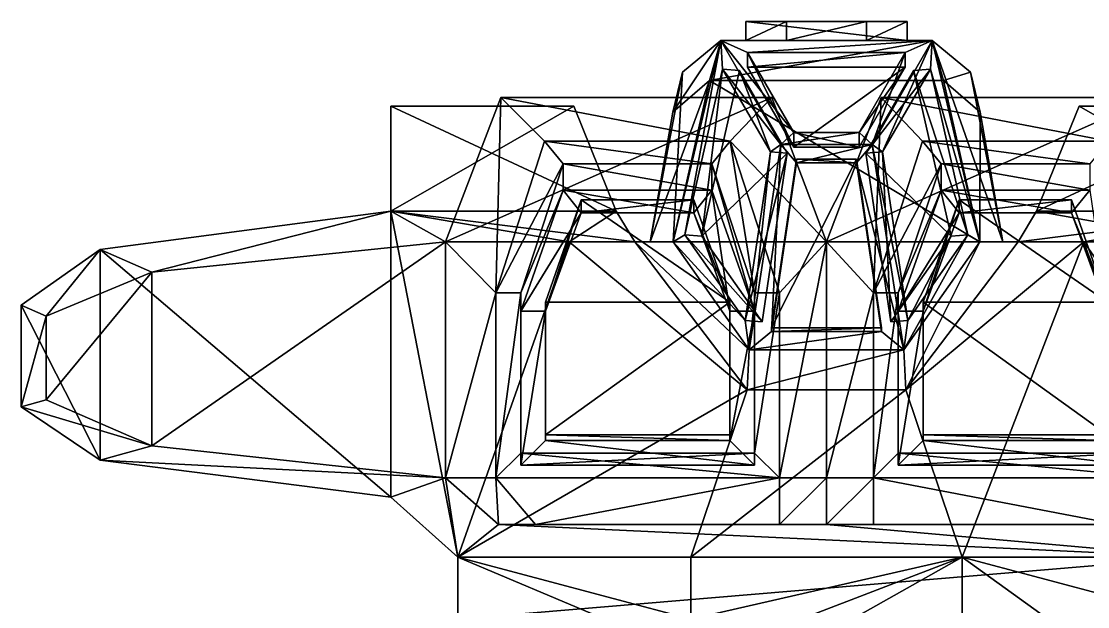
# Model space of a CAD drawing. Extents: x -13 to 15.3, y 0 to 42.3.
# Drawn here: x -12.98 to 4.21, y 32.85 to 42.28 of the extents above; entities that cross this region are included whole.
import ezdxf

# ---------------------------------------------------------------- set-up
doc = ezdxf.new("R2010")
doc.units = 0

msp = doc.modelspace()

# ---------------------------------------------------------------- linework, layer by layer
at = {"layer": 'Default_Layer'}
for points in [[(0.643131, 42.280502, 1.439511), (1.302541, 42.280502, 0.357952), (-1.301706, 42.280502, 0.357952)], [(-1.301706, 42.280502, 0.357952), (-0.642297, 42.280502, 1.439511), (0.643131, 42.280502, 1.439511)], [(1.302541, 42.280502, -2.174869), (-1.301706, 42.280502, -2.174869), (-1.301706, 42.280502, 0.357952)], [(-1.301706, 42.280502, 0.357952), (1.302541, 42.280502, 0.357952), (1.302541, 42.280502, -2.174869)], [(1.302541, 41.96949, -2.174869), (-1.301706, 41.96949, -2.174868), (-1.301706, 42.280502, -2.174869)], [(-1.301706, 42.280502, -2.174869), (1.302541, 42.280502, -2.174869), (1.302541, 41.96949, -2.174869)], [(-1.301706, 41.96949, -2.174868), (-1.301706, 41.969494, 0.357952), (-1.301706, 42.280502, 0.357952)], [(-1.301706, 42.280502, 0.357952), (-1.301706, 42.280502, -2.174869), (-1.301706, 41.96949, -2.174868)], [(-1.301706, 41.969494, 0.357952), (-0.642297, 41.96949, 1.439511), (-0.642297, 42.280502, 1.439511)], [(-0.642297, 42.280502, 1.439511), (-1.301706, 42.280502, 0.357952), (-1.301706, 41.969494, 0.357952)], [(-0.642297, 41.96949, 1.439511), (0.643131, 41.96949, 1.439511), (0.643131, 42.280502, 1.439511)], [(0.643131, 42.280502, 1.439511), (-0.642297, 42.280502, 1.439511), (-0.642297, 41.96949, 1.439511)], [(0.643131, 41.96949, 1.439511), (1.302541, 41.969494, 0.357951), (1.302541, 42.280502, 0.357952)], [(1.302541, 42.280502, 0.357952), (0.643131, 42.280502, 1.439511), (0.643131, 41.96949, 1.439511)], [(1.302541, 41.969494, 0.357951), (1.302541, 41.96949, -2.174869), (1.302541, 42.280502, -2.174869)], [(1.302541, 42.280502, -2.174869), (1.302541, 42.280502, 0.357952), (1.302541, 41.969494, 0.357951)], [(-1.702418, 41.96949, -2.753099), (-1.886139, 41.326393, -3.416686), (-2.477265, 40.818684, -3.416431)], [(-2.477265, 40.818684, -3.416431), (-2.321314, 41.463974, -2.753099), (-1.702418, 41.96949, -2.753099)], [(-2.473188, 38.724815, 0.984012), (-1.702418, 41.96949, 2.023169), (-1.702418, 41.969494, 0.984015)], [(-2.473188, 38.724815, 0.984012), (-1.702418, 41.969494, 0.984015), (-2.321315, 41.463966, 0.984014)], [(-1.702418, 41.96949, 2.023169), (-2.473188, 38.724815, 0.984012), (-2.281212, 38.837288, 1.317261)], [(-2.321314, 41.463974, -2.753099), (-2.321315, 41.463966, 0.984014), (-1.702418, 41.969494, 0.984015)], [(-1.702418, 41.969494, 0.984015), (-1.702418, 41.96949, -2.753099), (-2.321314, 41.463974, -2.753099)], [(-2.281212, 38.837288, 1.317261), (-1.675666, 41.508614, 2.136817), (-1.702418, 41.96949, 2.023169)], [(1.703252, 41.96949, -2.753098), (1.887002, 41.326393, -3.416685), (-1.886139, 41.326393, -3.416686)], [(-1.886139, 41.326393, -3.416686), (-1.702418, 41.96949, -2.753099), (1.703252, 41.96949, -2.753098)], [(-1.702418, 41.96949, -2.753099), (-1.702418, 41.969494, 0.984015), (-1.301706, 41.969494, 0.357952)], [(-1.301706, 41.969494, 0.357952), (-1.301706, 41.96949, -2.174868), (-1.702418, 41.96949, -2.753099)], [(-1.702418, 41.969494, 0.984015), (-1.702418, 41.96949, 2.023169), (-0.642297, 41.96949, 1.439511)], [(-0.642297, 41.96949, 1.439511), (-1.301706, 41.969494, 0.357952), (-1.702418, 41.969494, 0.984015)], [(1.703252, 41.96949, 2.02317), (-1.702418, 41.96949, 2.023169), (-1.270702, 41.77663, 2.251739)], [(-1.702418, 41.96949, 2.023169), (-0.733774, 40.293957, 4.001578), (-0.525876, 40.487629, 3.773009)], [(-0.525876, 40.487629, 3.773009), (-1.270702, 41.77663, 2.251739), (-1.702418, 41.96949, 2.023169)], [(-0.733774, 40.293957, 4.001578), (-1.702418, 41.96949, 2.023169), (-1.675666, 41.508614, 2.136817)], [(-1.702418, 41.96949, 2.023169), (1.703252, 41.96949, 2.02317), (0.643131, 41.96949, 1.439511)], [(0.643131, 41.96949, 1.439511), (-0.642297, 41.96949, 1.439511), (-1.702418, 41.96949, 2.023169)], [(1.703252, 41.96949, -2.753098), (-1.702418, 41.96949, -2.753099), (-1.301706, 41.96949, -2.174868)], [(-1.301706, 41.96949, -2.174868), (1.302541, 41.96949, -2.174869), (1.703252, 41.96949, -2.753098)], [(-1.270702, 41.77663, 2.251739), (1.271549, 41.77663, 2.251739), (1.703252, 41.96949, 2.02317)], [(1.302541, 41.969494, 0.357951), (0.643131, 41.96949, 1.439511), (1.703252, 41.96949, 2.02317)], [(1.703252, 41.96949, 2.02317), (0.73469, 40.293957, 4.001582), (0.905213, 40.176346, 3.708122)], [(0.73469, 40.293957, 4.001582), (1.703252, 41.96949, 2.02317), (1.271549, 41.77663, 2.251739)], [(0.905213, 40.176346, 3.708122), (1.676507, 41.50861, 2.136819), (1.703252, 41.96949, 2.02317)], [(1.703252, 41.96949, 2.02317), (1.703252, 41.969494, 0.984015), (1.302541, 41.969494, 0.357951)], [(1.703252, 41.969494, 0.984015), (1.703252, 41.96949, -2.753098), (1.302541, 41.96949, -2.174869)], [(1.302541, 41.96949, -2.174869), (1.302541, 41.969494, 0.357951), (1.703252, 41.969494, 0.984015)], [(2.474023, 38.724815, 0.984012), (1.703252, 41.96949, 2.02317), (1.676507, 41.50861, 2.136819)], [(2.474023, 38.724815, 0.984012), (1.703252, 41.969494, 0.984015), (1.703252, 41.96949, 2.02317)], [(1.703252, 41.96949, -2.753098), (1.703252, 41.969494, 0.984015), (2.322154, 41.463966, 0.984015)], [(1.703252, 41.969494, 0.984015), (2.474023, 38.724815, 0.984012), (2.84589, 38.724632, 0.984012)], [(2.84589, 38.724632, 0.984012), (2.322154, 41.463966, 0.984015), (1.703252, 41.969494, 0.984015)], [(1.887002, 41.326393, -3.416685), (1.703252, 41.96949, -2.753098), (2.322155, 41.463974, -2.753099)], [(2.322154, 41.463966, 0.984015), (2.322155, 41.463974, -2.753099), (1.703252, 41.96949, -2.753098)], [(1.271549, 41.77663, 2.251739), (-1.270702, 41.77663, 2.251739), (-1.270702, 41.539345, 2.050683)], [(-1.270702, 41.539345, 2.050683), (1.271549, 41.539345, 2.050683), (1.271549, 41.77663, 2.251739)], [(-1.270702, 41.77663, 2.251739), (-0.525876, 40.487629, 3.773009), (-0.525875, 40.250343, 3.571953)], [(-0.525875, 40.250343, 3.571953), (-1.270702, 41.539345, 2.050683), (-1.270702, 41.77663, 2.251739)], [(1.271549, 41.77663, 2.251739), (0.526787, 40.487629, 3.773012), (0.73469, 40.293957, 4.001582)], [(0.526787, 40.487629, 3.773012), (1.271549, 41.77663, 2.251739), (1.271549, 41.539345, 2.050683)], [(-2.845051, 38.724632, 0.984012), (-2.321315, 41.463966, 0.984014), (-2.477265, 40.818684, -3.416431)], [(-2.321315, 41.463966, 0.984014), (-2.845051, 38.724632, 0.984012), (-2.473188, 38.724815, 0.984012)], [(-2.321315, 41.463966, 0.984014), (-2.321314, 41.463974, -2.753099), (-2.477265, 40.818684, -3.416431)], [(-1.675666, 41.508614, 2.136817), (-2.281212, 38.837288, 1.317261), (-2.008528, 38.816772, 1.169105)], [(-2.008528, 38.816772, 1.169105), (-1.403911, 41.489067, 1.986835), (-1.675666, 41.508614, 2.136817)], [(-0.633509, 40.15456, 3.556715), (-1.403911, 41.489067, 1.986835), (-2.008528, 38.816772, 1.169105)], [(-1.675666, 41.508614, 2.136817), (-0.904303, 40.176346, 3.70812), (-0.733774, 40.293957, 4.001578)], [(-0.904303, 40.176346, 3.70812), (-1.675666, 41.508614, 2.136817), (-1.403911, 41.489067, 1.986835)], [(-1.403911, 41.489067, 1.986835), (-0.633509, 40.15456, 3.556715), (-0.904303, 40.176346, 3.70812)], [(1.271549, 41.539345, 2.050683), (-1.270702, 41.539345, 2.050683), (-0.525875, 40.250343, 3.571953)], [(-0.525875, 40.250343, 3.571953), (0.526788, 40.250343, 3.571957), (1.271549, 41.539345, 2.050683)], [(1.271549, 41.539345, 2.050683), (0.526788, 40.250343, 3.571957), (0.526787, 40.487629, 3.773012)], [(1.676507, 41.50861, 2.136819), (0.905213, 40.176346, 3.708122), (0.634415, 40.15456, 3.556724)], [(0.634415, 40.15456, 3.556724), (1.404749, 41.489059, 1.986844), (1.676507, 41.50861, 2.136819)], [(2.009368, 38.816765, 1.169113), (1.404749, 41.489059, 1.986844), (0.634415, 40.15456, 3.556724)], [(2.282054, 38.837284, 1.317264), (1.676507, 41.50861, 2.136819), (1.404749, 41.489059, 1.986844)], [(1.404749, 41.489059, 1.986844), (2.009368, 38.816765, 1.169113), (2.282054, 38.837284, 1.317264)], [(1.676507, 41.50861, 2.136819), (2.282054, 38.837284, 1.317264), (2.474023, 38.724815, 0.984012)], [(2.322155, 41.463974, -2.753099), (2.478105, 40.818672, -3.416384), (1.887002, 41.326393, -3.416685)], [(2.84589, 38.724632, 0.984012), (2.322155, 41.463974, -2.753099), (2.322154, 41.463966, 0.984015)], [(2.845891, 38.724628, -3.494424), (2.478105, 40.818672, -3.416384), (2.322155, 41.463974, -2.753099)], [(2.84589, 38.724632, 0.984012), (2.845891, 38.724628, -3.494424), (2.322155, 41.463974, -2.753099)], [(-1.886139, 41.326393, -3.416686), (-2.473187, 38.724815, -3.494424), (-2.845051, 38.724632, -3.494424)], [(-2.845051, 38.724632, -3.494424), (-2.477265, 40.818684, -3.416431), (-1.886139, 41.326393, -3.416686)], [(2.474023, 38.724815, -3.494424), (-2.473187, 38.724815, -3.494424), (-1.886139, 41.326393, -3.416686)], [(-1.886139, 41.326393, -3.416686), (1.887002, 41.326393, -3.416685), (2.474023, 38.724815, -3.494424)], [(2.474023, 38.724815, -3.494424), (1.887002, 41.326393, -3.416685), (2.478105, 40.818672, -3.416384)], [(-6.142772, 38.725357, -4.53123), (0.000468, 38.724815, -4.531229), (-0.881052, 41.053207, -5.84048)], [(-0.881052, 41.053207, -5.84048), (-5.253361, 41.053207, -5.840481), (-6.142772, 38.725357, -4.53123)], [(-5.330324, 37.905159, -6.217916), (-6.142772, 38.725357, -4.53123), (-5.253361, 41.053207, -5.840481)], [(-5.253361, 41.053207, -5.840481), (-4.544958, 40.348938, -7.289039), (-5.330324, 37.905159, -6.217916)], [(-5.253361, 41.053207, -5.840481), (-0.881052, 41.053207, -5.84048), (-1.550496, 40.348938, -7.289038)], [(-1.550496, 40.348938, -7.289038), (-4.544958, 40.348938, -7.289039), (-5.253361, 41.053207, -5.840481)], [(-1.550496, 40.348938, -7.289038), (-0.881052, 41.053207, -5.84048), (0.000468, 38.724815, -4.531229)], [(0.000468, 38.724815, -4.531229), (6.143687, 38.725357, -4.531229), (5.25428, 41.053207, -5.84048)], [(5.25428, 41.053207, -5.84048), (0.881985, 41.053207, -5.840481), (0.000468, 38.724815, -4.531229)], [(0.758174, 37.905159, -6.217915), (0.000468, 38.724815, -4.531229), (0.881985, 41.053207, -5.840481)], [(0.881985, 41.053207, -5.840481), (1.551428, 40.348938, -7.289038), (0.758174, 37.905159, -6.217915)], [(0.881985, 41.053207, -5.840481), (5.25428, 41.053207, -5.84048), (4.545879, 40.348938, -7.289037)], [(4.545879, 40.348938, -7.289037), (1.551428, 40.348938, -7.289038), (0.881985, 41.053207, -5.840481)], [(-4.075578, 40.911243, 0.260878), (-4.075578, 40.911243, -2.77129), (-7.026448, 40.911243, -2.77129)], [(-7.026448, 40.911243, -2.77129), (-7.026448, 40.911243, 0.260878), (-4.075578, 40.911243, 0.260878)], [(-7.026448, 39.222923, -3.494425), (-7.026447, 39.222923, 0.984012), (-7.026448, 40.911243, 0.260878)], [(-7.026448, 40.911243, 0.260878), (-7.026448, 40.911243, -2.77129), (-7.026448, 39.222923, -3.494425)], [(-4.075578, 40.911243, 0.260878), (-7.026448, 40.911243, 0.260878), (-7.026447, 39.222923, 0.984012)], [(-3.389034, 39.222927, -3.494425), (-7.026448, 39.222923, -3.494425), (-7.026448, 40.911243, -2.77129)], [(-7.026448, 40.911243, -2.77129), (-4.075578, 40.911243, -2.77129), (-3.389034, 39.222927, -3.494425)], [(-7.026447, 39.222923, 0.984012), (-3.389034, 39.222923, 0.984012), (-4.075578, 40.911243, 0.260878)], [(-3.389034, 39.222923, 0.984012), (-3.389034, 39.222927, -3.494425), (-4.075578, 40.911243, -2.77129)], [(-4.075578, 40.911243, -2.77129), (-4.075578, 40.911243, 0.260878), (-3.389034, 39.222923, 0.984012)], [(-2.845051, 38.724632, -3.494424), (-2.845051, 38.724632, 0.984012), (-2.477265, 40.818684, -3.416431)], [(2.478105, 40.818672, -3.416384), (2.845891, 38.724628, -3.494424), (2.474023, 38.724815, -3.494424)], [(7.027363, 39.222946, -3.494424), (3.389851, 39.222946, -3.494424), (4.076395, 40.911266, -2.77129)], [(3.389851, 39.222946, -3.494424), (3.389851, 39.222946, 0.984012), (4.076394, 40.911266, 0.260878)], [(4.076394, 40.911266, 0.260878), (4.076395, 40.911266, -2.77129), (3.389851, 39.222946, -3.494424)], [(3.389851, 39.222946, 0.984012), (7.027363, 39.222946, 0.984012), (7.027364, 40.911266, 0.260878)], [(7.027364, 40.911266, 0.260878), (4.076394, 40.911266, 0.260878), (3.389851, 39.222946, 0.984012)], [(4.076395, 40.911266, -2.77129), (4.076394, 40.911266, 0.260878), (7.027364, 40.911266, 0.260878)], [(7.027364, 40.911266, 0.260878), (7.027363, 40.911266, -2.77129), (4.076395, 40.911266, -2.77129)], [(4.076395, 40.911266, -2.77129), (7.027363, 40.911266, -2.77129), (7.027363, 39.222946, -3.494424)], [(-0.733774, 40.293957, 4.001578), (0.73469, 40.293957, 4.001582), (0.526787, 40.487629, 3.773012)], [(0.526787, 40.487629, 3.773012), (-0.525876, 40.487629, 3.773009), (-0.733774, 40.293957, 4.001578)], [(-0.525876, 40.487629, 3.773009), (0.526787, 40.487629, 3.773012), (0.526788, 40.250343, 3.571957)], [(0.526788, 40.250343, 3.571957), (-0.525875, 40.250343, 3.571953), (-0.525876, 40.487629, 3.773009)], [(-5.330324, 37.905159, -6.217916), (-4.544958, 40.348938, -7.289039), (-4.2452, 39.981926, -7.128188)], [(-4.544958, 40.348938, -7.289039), (-1.550496, 40.348938, -7.289038), (-1.849405, 39.981926, -7.128187)], [(-1.849405, 39.981926, -7.128187), (-4.2452, 39.981926, -7.128188), (-4.544958, 40.348938, -7.289039)], [(-1.157951, 37.905159, -6.217915), (-1.849405, 39.981926, -7.128187), (-1.550496, 40.348938, -7.289038)], [(0.000468, 38.724815, -4.531229), (-0.757239, 37.905159, -6.217916), (-1.550496, 40.348938, -7.289038)], [(-1.550496, 40.348938, -7.289038), (-0.757239, 37.905159, -6.217916), (-1.157951, 37.905159, -6.217915)], [(-1.247497, 36.986591, 3.475785), (-0.733774, 40.293957, 4.001578), (-0.904303, 40.176346, 3.70812)], [(-0.733774, 40.293957, 4.001578), (-1.247497, 36.986591, 3.475785), (-0.888303, 37.280907, 3.531731)], [(-0.888303, 37.280907, 3.531731), (-0.483901, 39.999641, 3.945634), (-0.733774, 40.293957, 4.001578)], [(0.73469, 40.293957, 4.001582), (-0.733774, 40.293957, 4.001578), (-0.483901, 39.999641, 3.945634)], [(-0.483901, 39.999641, 3.945634), (0.484818, 39.999641, 3.945637), (0.73469, 40.293957, 4.001582)], [(1.248414, 36.986591, 3.47579), (0.73469, 40.293957, 4.001582), (0.484818, 39.999641, 3.945637)], [(0.73469, 40.293957, 4.001582), (1.248414, 36.986591, 3.47579), (1.311261, 37.457855, 3.295155)], [(1.311261, 37.457855, 3.295155), (0.905213, 40.176346, 3.708122), (0.73469, 40.293957, 4.001582)], [(0.758174, 37.905159, -6.217915), (1.551428, 40.348938, -7.289038), (1.850338, 39.981926, -7.128188)], [(1.551428, 40.348938, -7.289038), (4.545879, 40.348938, -7.289037), (4.246121, 39.98193, -7.128187)], [(4.246121, 39.98193, -7.128187), (1.850338, 39.981926, -7.128188), (1.551428, 40.348938, -7.289038)], [(-2.008528, 38.816772, 1.169105), (-1.038363, 37.435417, 3.146001), (-0.633509, 40.15456, 3.556715)], [(-0.904303, 40.176346, 3.70812), (-1.310352, 37.457855, 3.295154), (-1.247497, 36.986591, 3.475785)], [(-1.310352, 37.457855, 3.295154), (-0.904303, 40.176346, 3.70812), (-0.633509, 40.15456, 3.556715)], [(-0.633509, 40.15456, 3.556715), (-1.038363, 37.435417, 3.146001), (-1.310352, 37.457855, 3.295154)], [(1.03927, 37.435417, 3.146008), (0.634415, 40.15456, 3.556724), (0.905213, 40.176346, 3.708122)], [(0.634415, 40.15456, 3.556724), (1.03927, 37.435417, 3.146008), (2.009368, 38.816765, 1.169113)], [(0.905213, 40.176346, 3.708122), (1.311261, 37.457855, 3.295155), (1.03927, 37.435417, 3.146008)], [(-4.2452, 39.981926, -7.128188), (-4.929613, 37.905163, -6.217916), (-5.330324, 37.905159, -6.217916)], [(-4.929613, 37.905163, -6.217916), (-4.2452, 39.981926, -7.128188), (-4.245199, 39.559994, -8.090821)], [(-4.2452, 39.981926, -7.128188), (-1.849405, 39.981926, -7.128187), (-1.849405, 39.559994, -8.090821)], [(-1.849405, 39.559994, -8.090821), (-4.245199, 39.559994, -8.090821), (-4.2452, 39.981926, -7.128188)], [(-1.849405, 39.981926, -7.128187), (-1.157951, 37.905159, -6.217915), (-1.15795, 37.6092, -7.226427)], [(-1.15795, 37.6092, -7.226427), (-1.849405, 39.559994, -8.090821), (-1.849405, 39.981926, -7.128187)], [(-0.888303, 37.338989, 3.226191), (0.889221, 37.338989, 3.226194), (0.484819, 40.057716, 3.640098)], [(0.484819, 40.057716, 3.640098), (-0.4839, 40.057716, 3.640094), (-0.888303, 37.338989, 3.226191)], [(-0.888303, 37.338989, 3.226191), (-0.4839, 40.057716, 3.640094), (-0.483901, 39.999641, 3.945634)], [(-0.483901, 39.999641, 3.945634), (-0.888303, 37.280907, 3.531731), (-0.888303, 37.338989, 3.226191)], [(0.484818, 39.999641, 3.945637), (-0.483901, 39.999641, 3.945634), (-0.4839, 40.057716, 3.640094)], [(-0.4839, 40.057716, 3.640094), (0.484819, 40.057716, 3.640098), (0.484818, 39.999641, 3.945637)], [(0.889221, 37.280907, 3.531733), (0.484818, 39.999641, 3.945637), (0.484819, 40.057716, 3.640098)], [(0.484818, 39.999641, 3.945637), (0.889221, 37.280907, 3.531733), (1.248414, 36.986591, 3.47579)], [(0.484819, 40.057716, 3.640098), (0.889221, 37.338989, 3.226194), (0.889221, 37.280907, 3.531733)], [(1.850338, 39.981926, -7.128188), (1.158886, 37.905159, -6.217915), (0.758174, 37.905159, -6.217915)], [(1.158886, 37.905159, -6.217915), (1.850338, 39.981926, -7.128188), (1.850339, 39.559994, -8.090821)], [(1.850338, 39.981926, -7.128188), (4.246121, 39.98193, -7.128187), (4.246121, 39.559998, -8.09082)], [(4.246121, 39.559998, -8.09082), (1.850339, 39.559994, -8.090821), (1.850338, 39.981926, -7.128188)], [(-4.245199, 39.559994, -8.090821), (-4.929612, 37.6092, -7.226427), (-4.929613, 37.905163, -6.217916)], [(-4.929612, 37.6092, -7.226427), (-4.245199, 39.559994, -8.090821), (-3.952922, 39.193642, -7.92848)], [(-4.245199, 39.559994, -8.090821), (-1.849405, 39.559994, -8.090821), (-2.14076, 39.193642, -7.928481)], [(-2.14076, 39.193642, -7.928481), (-3.952922, 39.193642, -7.92848), (-4.245199, 39.559994, -8.090821)], [(-1.558662, 37.6092, -7.226425), (-2.14076, 39.193642, -7.928481), (-1.849405, 39.559994, -8.090821)], [(-1.849405, 39.559994, -8.090821), (-1.15795, 37.6092, -7.226427), (-1.558662, 37.6092, -7.226425)], [(1.850339, 39.559994, -8.090821), (1.158886, 37.6092, -7.226426), (1.158886, 37.905159, -6.217915)], [(1.158886, 37.6092, -7.226426), (1.850339, 39.559994, -8.090821), (2.141694, 39.193642, -7.928482)], [(1.850339, 39.559994, -8.090821), (4.246121, 39.559998, -8.09082), (3.953844, 39.193642, -7.928479)], [(3.953844, 39.193642, -7.928479), (2.141694, 39.193642, -7.928482), (1.850339, 39.559994, -8.090821)], [(4.529822, 37.6092, -7.226426), (3.953844, 39.193642, -7.928479), (4.246121, 39.559998, -8.09082)], [(-1.558662, 37.754578, -6.728879), (-4.5289, 37.754654, -6.728902), (-3.952922, 39.403625, -7.454567)], [(-4.5289, 37.6092, -7.226426), (-3.952922, 39.193642, -7.92848), (-3.952922, 39.403625, -7.454567)], [(-3.952922, 39.403625, -7.454567), (-4.5289, 37.754654, -6.728902), (-4.5289, 37.6092, -7.226426)], [(-3.952922, 39.403625, -7.454567), (-2.14076, 39.403625, -7.454568), (-1.558662, 37.754578, -6.728879)], [(-3.952922, 39.193642, -7.92848), (-2.14076, 39.193642, -7.928481), (-2.14076, 39.403625, -7.454568)], [(-2.14076, 39.403625, -7.454568), (-3.952922, 39.403625, -7.454567), (-3.952922, 39.193642, -7.92848)], [(-1.558662, 37.754578, -6.728879), (-2.14076, 39.403625, -7.454568), (-2.14076, 39.193642, -7.928481)], [(4.529822, 37.754654, -6.728902), (1.559597, 37.754578, -6.728879), (2.141692, 39.403625, -7.45457)], [(1.559597, 37.6092, -7.226425), (2.141694, 39.193642, -7.928482), (2.141692, 39.403625, -7.45457)], [(2.141692, 39.403625, -7.45457), (1.559597, 37.754578, -6.728879), (1.559597, 37.6092, -7.226425)], [(2.141692, 39.403625, -7.45457), (3.953842, 39.403629, -7.454566), (4.529822, 37.754654, -6.728902)], [(3.953842, 39.403629, -7.454566), (2.141692, 39.403625, -7.45457), (2.141694, 39.193642, -7.928482)], [(2.141694, 39.193642, -7.928482), (3.953844, 39.193642, -7.928479), (3.953842, 39.403629, -7.454566)], [(4.529822, 37.754654, -6.728902), (3.953842, 39.403629, -7.454566), (3.953844, 39.193642, -7.928479)], [(-7.026423, 34.612228, -3.494425), (-7.026448, 39.222923, -3.494425), (-11.714648, 38.602959, -7.21456)], [(-10.879537, 38.236557, -7.978055), (-11.714648, 38.602959, -7.21456), (-7.026448, 39.222923, -3.494425)], [(-7.026448, 39.222923, -3.494425), (-6.142772, 38.725357, -4.53123), (-10.879537, 38.236557, -7.978055)], [(-7.026448, 39.222923, -3.494425), (-3.389034, 39.222927, -3.494425), (-3.089308, 38.724815, -4.531229)], [(-7.026423, 34.612228, 0.984012), (-7.026447, 39.222923, 0.984012), (-7.026448, 39.222923, -3.494425)], [(-7.026448, 39.222923, -3.494425), (-7.026423, 34.612228, -3.494425), (-7.026423, 34.612228, 0.984012)], [(-3.089308, 38.724815, -4.531229), (-6.142772, 38.725357, -4.53123), (-7.026448, 39.222923, -3.494425)], [(-3.389034, 39.222923, 0.984012), (-7.026447, 39.222923, 0.984012), (-4.148786, 38.725357, 0.984012)], [(-5.944878, 33.645058, 0.984012), (-4.148786, 38.725357, 0.984012), (-7.026447, 39.222923, 0.984012)], [(-7.026447, 39.222923, 0.984012), (-7.026423, 34.612228, 0.984012), (-5.944878, 33.645058, 0.984012)], [(-4.148786, 38.725357, 0.984012), (-3.089246, 38.724815, 0.984012), (-3.389034, 39.222923, 0.984012)], [(-3.089246, 38.724815, 0.984012), (-3.089246, 38.724815, -3.494425), (-3.389034, 39.222927, -3.494425)], [(-3.389034, 39.222927, -3.494425), (-3.389034, 39.222923, 0.984012), (-3.089246, 38.724815, 0.984012)], [(-3.389034, 39.222927, -3.494425), (-3.089246, 38.724815, -3.494425), (-3.089308, 38.724815, -4.531229)], [(3.090085, 38.724815, -3.494424), (3.090085, 38.724815, 0.984012), (3.389851, 39.222946, 0.984012)], [(3.389851, 39.222946, 0.984012), (3.389851, 39.222946, -3.494424), (3.090085, 38.724815, -3.494424)], [(3.090085, 38.724815, 0.984012), (4.149714, 38.725357, 0.984012), (7.027363, 39.222946, 0.984012)], [(7.027363, 39.222946, 0.984012), (3.389851, 39.222946, 0.984012), (3.090085, 38.724815, 0.984012)], [(3.090085, 38.724815, -3.494424), (3.389851, 39.222946, -3.494424), (3.090141, 38.724815, -4.531229)], [(6.143687, 38.725357, -4.531229), (3.090141, 38.724815, -4.531229), (3.389851, 39.222946, -3.494424)], [(3.389851, 39.222946, -3.494424), (7.027363, 39.222946, -3.494424), (6.143687, 38.725357, -4.531229)], [(7.027345, 34.612251, 0.984012), (7.027363, 39.222946, 0.984012), (4.149714, 38.725357, 0.984012)], [(-3.952922, 39.193642, -7.92848), (-4.5289, 37.6092, -7.226426), (-4.929612, 37.6092, -7.226427)], [(-2.14076, 39.193642, -7.928481), (-1.558662, 37.6092, -7.226425), (-1.558662, 37.754578, -6.728879)], [(2.141694, 39.193642, -7.928482), (1.559597, 37.6092, -7.226425), (1.158886, 37.6092, -7.226426)], [(3.953844, 39.193642, -7.928479), (4.529822, 37.6092, -7.226426), (4.529822, 37.754654, -6.728902)], [(-10.879514, 35.437283, -7.978057), (-10.879537, 38.236557, -7.978055), (-6.142772, 38.725357, -4.53123)], [(-6.142772, 38.725357, -4.53123), (-6.142749, 34.924019, -4.531231), (-10.879514, 35.437283, -7.978057)], [(-6.142749, 34.924019, -4.531231), (-6.142772, 38.725357, -4.53123), (-5.330324, 37.905159, -6.217916)], [(-1.278606, 36.340485, 4.399398), (-4.148786, 38.725357, 0.984012), (-5.944878, 33.645058, 0.984012)], [(-3.089246, 38.724815, 0.984012), (-4.148786, 38.725357, 0.984012), (-1.278606, 36.340485, 4.399398)], [(3.090141, 38.724815, -4.531229), (-3.089308, 38.724815, -4.531229), (-3.089246, 38.724815, -3.494425)], [(-3.089246, 38.724815, -3.494425), (3.090085, 38.724815, -3.494424), (3.090141, 38.724815, -4.531229)], [(-3.089246, 38.724815, 0.984012), (-1.278606, 36.340485, 4.399398), (-1.247497, 36.986591, 3.475785)], [(-1.247497, 36.986591, 3.475785), (-2.473188, 38.724815, 0.984012), (-3.089246, 38.724815, 0.984012)], [(-1.310352, 37.457855, 3.295154), (-2.281212, 38.837288, 1.317261), (-2.473188, 38.724815, 0.984012)], [(-2.473188, 38.724815, 0.984012), (-1.247497, 36.986591, 3.475785), (-1.310352, 37.457855, 3.295154)], [(-2.281212, 38.837288, 1.317261), (-1.310352, 37.457855, 3.295154), (-1.038363, 37.435417, 3.146001)], [(-1.038363, 37.435417, 3.146001), (-2.008528, 38.816772, 1.169105), (-2.281212, 38.837288, 1.317261)], [(0.000468, 38.724815, -4.531229), (0.000468, 34.92403, -4.53123), (-0.757239, 34.92403, -5.671602)], [(-0.757239, 34.92403, -5.671602), (-0.757239, 37.905159, -6.217916), (0.000468, 38.724815, -4.531229)], [(0.000468, 34.92403, -4.53123), (0.000468, 38.724815, -4.531229), (0.758174, 37.905159, -6.217915)], [(2.009368, 38.816765, 1.169113), (1.03927, 37.435417, 3.146008), (1.311261, 37.457855, 3.295155)], [(1.248414, 36.986591, 3.47579), (2.474023, 38.724815, 0.984012), (2.282054, 38.837284, 1.317264)], [(2.282054, 38.837284, 1.317264), (1.311261, 37.457855, 3.295155), (1.248414, 36.986591, 3.47579)], [(2.474023, 38.724815, 0.984012), (1.248414, 36.986591, 3.47579), (1.279539, 36.340485, 4.399401)], [(4.149714, 38.725357, 0.984012), (1.279539, 36.340485, 4.399401), (2.1877, 33.645058, 4.399399)], [(1.279539, 36.340485, 4.399401), (4.149714, 38.725357, 0.984012), (3.090085, 38.724815, 0.984012)], [(1.279539, 36.340485, 4.399401), (3.090085, 38.724815, 0.984012), (2.474023, 38.724815, 0.984012)], [(1.311261, 37.457855, 3.295155), (2.282054, 38.837284, 1.317264), (2.009368, 38.816765, 1.169113)], [(2.1877, 33.645058, 4.399399), (5.945812, 33.645058, 0.984012), (4.149714, 38.725357, 0.984012)], [(4.149714, 38.725357, 0.984012), (5.945812, 33.645058, 0.984012), (7.027345, 34.612251, 0.984012)], [(-11.714623, 35.207684, -7.214561), (-11.714648, 38.602959, -7.21456), (-12.983619, 37.706169, -8.398596)], [(-12.580948, 37.529495, -8.766734), (-12.983619, 37.706169, -8.398596), (-11.714648, 38.602959, -7.21456)], [(-11.714648, 38.602959, -7.21456), (-10.879537, 38.236557, -7.978055), (-12.580948, 37.529495, -8.766734)], [(-11.714648, 38.602959, -7.21456), (-11.714623, 35.207684, -7.214561), (-7.026423, 34.612228, -3.494425)], [(-12.580935, 36.179752, -8.766736), (-12.580948, 37.529495, -8.766734), (-10.879537, 38.236557, -7.978055)], [(-10.879537, 38.236557, -7.978055), (-10.879514, 35.437283, -7.978057), (-12.580935, 36.179752, -8.766736)], [(-5.330324, 37.905159, -6.217916), (-5.330307, 34.924019, -5.671602), (-6.142749, 34.924019, -4.531231)], [(-5.330307, 34.924019, -5.671602), (-5.330324, 37.905159, -6.217916), (-4.929613, 37.905163, -6.217916)], [(-4.929613, 37.905163, -6.217916), (-4.929598, 35.318165, -5.743846), (-5.330307, 34.924019, -5.671602)], [(-4.929598, 35.318165, -5.743846), (-4.929613, 37.905163, -6.217916), (-4.929612, 37.6092, -7.226427)], [(-0.757239, 37.905159, -6.217916), (-0.757239, 34.92403, -5.671602), (-1.157951, 35.318172, -5.743846)], [(-1.157951, 35.318172, -5.743846), (-1.157951, 37.905159, -6.217915), (-0.757239, 37.905159, -6.217916)], [(-1.157951, 37.905159, -6.217915), (-1.157951, 35.318172, -5.743846), (-1.15795, 35.128723, -6.777674)], [(-1.15795, 35.128723, -6.777674), (-1.15795, 37.6092, -7.226427), (-1.157951, 37.905159, -6.217915)], [(0.758174, 37.905159, -6.217915), (0.758174, 34.92403, -5.671602), (0.000468, 34.92403, -4.53123)], [(0.758174, 34.92403, -5.671602), (0.758174, 37.905159, -6.217915), (1.158886, 37.905159, -6.217915)], [(1.158886, 37.905159, -6.217915), (1.158886, 35.318176, -5.743847), (0.758174, 34.92403, -5.671602)], [(1.158886, 35.318176, -5.743847), (1.158886, 37.905159, -6.217915), (1.158886, 37.6092, -7.226426)], [(-12.983606, 36.069046, -8.398596), (-12.983619, 37.706169, -8.398596), (-12.580948, 37.529495, -8.766734)], [(-12.983619, 37.706169, -8.398596), (-12.983606, 36.069046, -8.398596), (-11.714623, 35.207684, -7.214561)], [(-4.528889, 35.615307, -6.338946), (-4.5289, 37.754654, -6.728902), (-1.558662, 37.754578, -6.728879)], [(-4.528888, 35.523029, -6.849017), (-4.5289, 37.6092, -7.226426), (-4.5289, 37.754654, -6.728902)], [(-4.5289, 37.754654, -6.728902), (-4.528889, 35.615307, -6.338946), (-4.528888, 35.523029, -6.849017)], [(-1.558662, 37.754578, -6.728879), (-1.558662, 35.615314, -6.338944), (-4.528889, 35.615307, -6.338946)], [(-1.558662, 35.615314, -6.338944), (-1.558662, 37.754578, -6.728879), (-1.558662, 37.6092, -7.226425)], [(1.559597, 37.754578, -6.728879), (4.529822, 37.754654, -6.728902), (4.529814, 35.615322, -6.338945)], [(4.529814, 35.615322, -6.338945), (1.559598, 35.615314, -6.338945), (1.559597, 37.754578, -6.728879)], [(1.559598, 35.523041, -6.849016), (1.559597, 37.6092, -7.226425), (1.559597, 37.754578, -6.728879)], [(1.559597, 37.754578, -6.728879), (1.559598, 35.615314, -6.338945), (1.559598, 35.523041, -6.849016)], [(-12.580948, 37.529495, -8.766734), (-12.580935, 36.179752, -8.766736), (-12.983606, 36.069046, -8.398596)], [(-4.929612, 37.6092, -7.226427), (-4.929597, 35.128716, -6.777675), (-4.929598, 35.318165, -5.743846)], [(-4.929597, 35.128716, -6.777675), (-4.929612, 37.6092, -7.226427), (-4.5289, 37.6092, -7.226426)], [(-4.5289, 37.6092, -7.226426), (-4.528888, 35.523029, -6.849017), (-4.929597, 35.128716, -6.777675)], [(-1.15795, 37.6092, -7.226427), (-1.15795, 35.128723, -6.777674), (-1.558662, 35.523037, -6.849015)], [(-1.558662, 35.523037, -6.849015), (-1.558662, 37.6092, -7.226425), (-1.15795, 37.6092, -7.226427)], [(-1.558662, 37.6092, -7.226425), (-1.558662, 35.523037, -6.849015), (-1.558662, 35.615314, -6.338944)], [(1.158886, 37.6092, -7.226426), (1.158887, 35.128727, -6.777675), (1.158886, 35.318176, -5.743847)], [(1.158887, 35.128727, -6.777675), (1.158886, 37.6092, -7.226426), (1.559597, 37.6092, -7.226425)], [(1.559597, 37.6092, -7.226425), (1.559598, 35.523041, -6.849016), (1.158887, 35.128727, -6.777675)], [(-0.888303, 37.280907, 3.531731), (0.889221, 37.280907, 3.531733), (0.889221, 37.338989, 3.226194)], [(0.889221, 37.338989, 3.226194), (-0.888303, 37.338989, 3.226191), (-0.888303, 37.280907, 3.531731)], [(-1.247497, 36.986591, 3.475785), (1.248414, 36.986591, 3.47579), (0.889221, 37.280907, 3.531733)], [(0.889221, 37.280907, 3.531733), (-0.888303, 37.280907, 3.531731), (-1.247497, 36.986591, 3.475785)], [(-1.278606, 36.340485, 4.399398), (1.279539, 36.340485, 4.399401), (1.248414, 36.986591, 3.47579)], [(1.248414, 36.986591, 3.47579), (-1.247497, 36.986591, 3.475785), (-1.278606, 36.340485, 4.399398)], [(-5.944878, 33.645058, 0.984012), (-2.186769, 33.645058, 4.399397), (-1.278606, 36.340485, 4.399398)], [(-2.186769, 33.645058, 4.399397), (2.1877, 33.645058, 4.399399), (1.279539, 36.340485, 4.399401)], [(1.279539, 36.340485, 4.399401), (-1.278606, 36.340485, 4.399398), (-2.186769, 33.645058, 4.399397)], [(-12.983606, 36.069046, -8.398596), (-12.580935, 36.179752, -8.766736), (-10.879514, 35.437283, -7.978057)], [(-10.879514, 35.437283, -7.978057), (-11.714623, 35.207684, -7.214561), (-12.983606, 36.069046, -8.398596)], [(-4.528889, 35.615307, -6.338946), (-1.558662, 35.615314, -6.338944), (-1.558662, 35.523037, -6.849015)], [(-1.558662, 35.523037, -6.849015), (-4.528888, 35.523029, -6.849017), (-4.528889, 35.615307, -6.338946)], [(1.559598, 35.615314, -6.338945), (4.529814, 35.615322, -6.338945), (4.529814, 35.523045, -6.849016)], [(4.529814, 35.523045, -6.849016), (1.559598, 35.523041, -6.849016), (1.559598, 35.615314, -6.338945)], [(-11.714623, 35.207684, -7.214561), (-10.879514, 35.437283, -7.978057), (-6.142749, 34.924019, -4.531231)], [(-1.15795, 35.128723, -6.777674), (-4.929597, 35.128716, -6.777675), (-4.528888, 35.523029, -6.849017)], [(-4.528888, 35.523029, -6.849017), (-1.558662, 35.523037, -6.849015), (-1.15795, 35.128723, -6.777674)], [(4.930524, 35.128735, -6.777673), (1.158887, 35.128727, -6.777675), (1.559598, 35.523041, -6.849016)], [(1.559598, 35.523041, -6.849016), (4.529814, 35.523045, -6.849016), (4.930524, 35.128735, -6.777673)], [(-0.757239, 34.92403, -5.671602), (-5.330307, 34.924019, -5.671602), (-4.929598, 35.318165, -5.743846)], [(-4.929598, 35.318165, -5.743846), (-1.157951, 35.318172, -5.743846), (-0.757239, 34.92403, -5.671602)], [(-1.157951, 35.318172, -5.743846), (-4.929598, 35.318165, -5.743846), (-4.929597, 35.128716, -6.777675)], [(-4.929597, 35.128716, -6.777675), (-1.15795, 35.128723, -6.777674), (-1.157951, 35.318172, -5.743846)], [(5.331234, 34.924042, -5.671601), (0.758174, 34.92403, -5.671602), (1.158886, 35.318176, -5.743847)], [(1.158886, 35.318176, -5.743847), (4.930523, 35.318184, -5.743845), (5.331234, 34.924042, -5.671601)], [(4.930523, 35.318184, -5.743845), (1.158886, 35.318176, -5.743847), (1.158887, 35.128727, -6.777675)], [(1.158887, 35.128727, -6.777675), (4.930524, 35.128735, -6.777673), (4.930523, 35.318184, -5.743845)], [(-6.142749, 34.924019, -4.531231), (-7.026423, 34.612228, -3.494425), (-11.714623, 35.207684, -7.214561)], [(-5.944879, 33.645058, -3.494425), (-7.026423, 34.612228, -3.494425), (-6.142749, 34.924019, -4.531231)], [(-6.142749, 34.924019, -4.531231), (-5.286139, 34.168831, -4.53123), (-5.944879, 33.645058, -3.494425)], [(-5.286139, 34.168831, -4.53123), (-6.142749, 34.924019, -4.531231), (-5.330307, 34.924019, -5.671602)], [(-4.692639, 34.168831, -5.530966), (-5.330307, 34.924019, -5.671602), (-0.757239, 34.92403, -5.671602)], [(-5.330307, 34.924019, -5.671602), (-4.692639, 34.168831, -5.530966), (-5.286139, 34.168831, -4.53123)], [(-0.757239, 34.92403, -5.671602), (-0.757239, 34.168831, -5.530965), (-4.692639, 34.168831, -5.530966)], [(0.000468, 34.92403, -4.53123), (0.000468, 34.168831, -4.53123), (-0.757239, 34.168831, -5.530965)], [(-0.757239, 34.168831, -5.530965), (-0.757239, 34.92403, -5.671602), (0.000468, 34.92403, -4.53123)], [(0.000468, 34.168831, -4.53123), (0.000468, 34.92403, -4.53123), (0.758174, 34.92403, -5.671602)], [(0.758174, 34.92403, -5.671602), (0.758174, 34.168831, -5.530965), (0.000468, 34.168831, -4.53123)], [(0.758174, 34.92403, -5.671602), (5.331234, 34.924042, -5.671601), (4.693574, 34.168831, -5.530965)], [(4.693574, 34.168831, -5.530965), (0.758174, 34.168831, -5.530965), (0.758174, 34.92403, -5.671602)], [(-5.944879, 33.645058, -3.494425), (-5.944878, 33.645058, 0.984012), (-7.026423, 34.612228, 0.984012)], [(-7.026423, 34.612228, 0.984012), (-7.026423, 34.612228, -3.494425), (-5.944879, 33.645058, -3.494425)], [(5.945812, 33.645058, -3.494424), (-5.944879, 33.645058, -3.494425), (-5.286139, 34.168831, -4.53123)], [(5.945812, 33.645058, -3.494424), (-5.286139, 34.168831, -4.53123), (0.000468, 34.168831, -4.53123)], [(0.000468, 34.168831, -4.53123), (-5.286139, 34.168831, -4.53123), (-4.692639, 34.168831, -5.530966)], [(-4.692639, 34.168831, -5.530966), (-0.757239, 34.168831, -5.530965), (0.000468, 34.168831, -4.53123)], [(5.945812, 33.645058, -3.494424), (0.000468, 34.168831, -4.53123), (5.287075, 34.168831, -4.531229)], [(5.287075, 34.168831, -4.531229), (0.000468, 34.168831, -4.53123), (0.758174, 34.168831, -5.530965)], [(0.758174, 34.168831, -5.530965), (4.693574, 34.168831, -5.530965), (5.287075, 34.168831, -4.531229)], [(-5.944879, 32.646305, -3.494425), (-5.944879, 33.645058, -3.494425), (5.945812, 33.645058, -3.494424)], [(5.945812, 33.645058, -3.494424), (5.945812, 32.646305, -3.494424), (-5.944879, 32.646305, -3.494425)], [(-5.944878, 32.646305, 0.984012), (-5.944878, 33.645058, 0.984012), (-5.944879, 33.645058, -3.494425)], [(-5.944879, 33.645058, -3.494425), (-5.944879, 32.646305, -3.494425), (-5.944878, 32.646305, 0.984012)], [(-5.944878, 33.645058, 0.984012), (-5.944878, 32.646305, 0.984012), (-3.572472, 32.646305, 3.143472)], [(-5.944878, 33.645058, 0.984012), (-3.572472, 32.646305, 3.143472), (-2.186769, 32.646305, 4.399397)], [(-5.944878, 33.645058, 0.984012), (-2.186769, 32.646305, 4.399397), (-2.186769, 33.645058, 4.399397)], [(-2.186769, 32.646305, 4.399397), (-0.411047, 32.646305, 4.399398), (2.1877, 33.645058, 4.399399)], [(-2.186769, 32.646305, 4.399397), (2.1877, 33.645058, 4.399399), (-2.186769, 33.645058, 4.399397)], [(-0.411047, 32.646305, 4.399398), (0.412399, 32.646305, 4.399398), (2.1877, 33.645058, 4.399399)], [(0.412399, 32.646305, 4.399398), (2.1877, 32.646305, 4.399398), (2.1877, 33.645058, 4.399399)], [(5.945813, 32.646305, 0.984012), (5.945812, 33.645058, 0.984012), (2.1877, 33.645058, 4.399399)], [(2.1877, 33.645058, 4.399399), (2.1877, 32.646305, 4.399398), (3.573857, 32.646305, 3.143063)], [(5.945813, 32.646305, 0.984012), (2.1877, 33.645058, 4.399399), (3.573857, 32.646305, 3.143063)]]:
    msp.add_3dface(points, dxfattribs=at)

doc.saveas('drawing.dxf')
